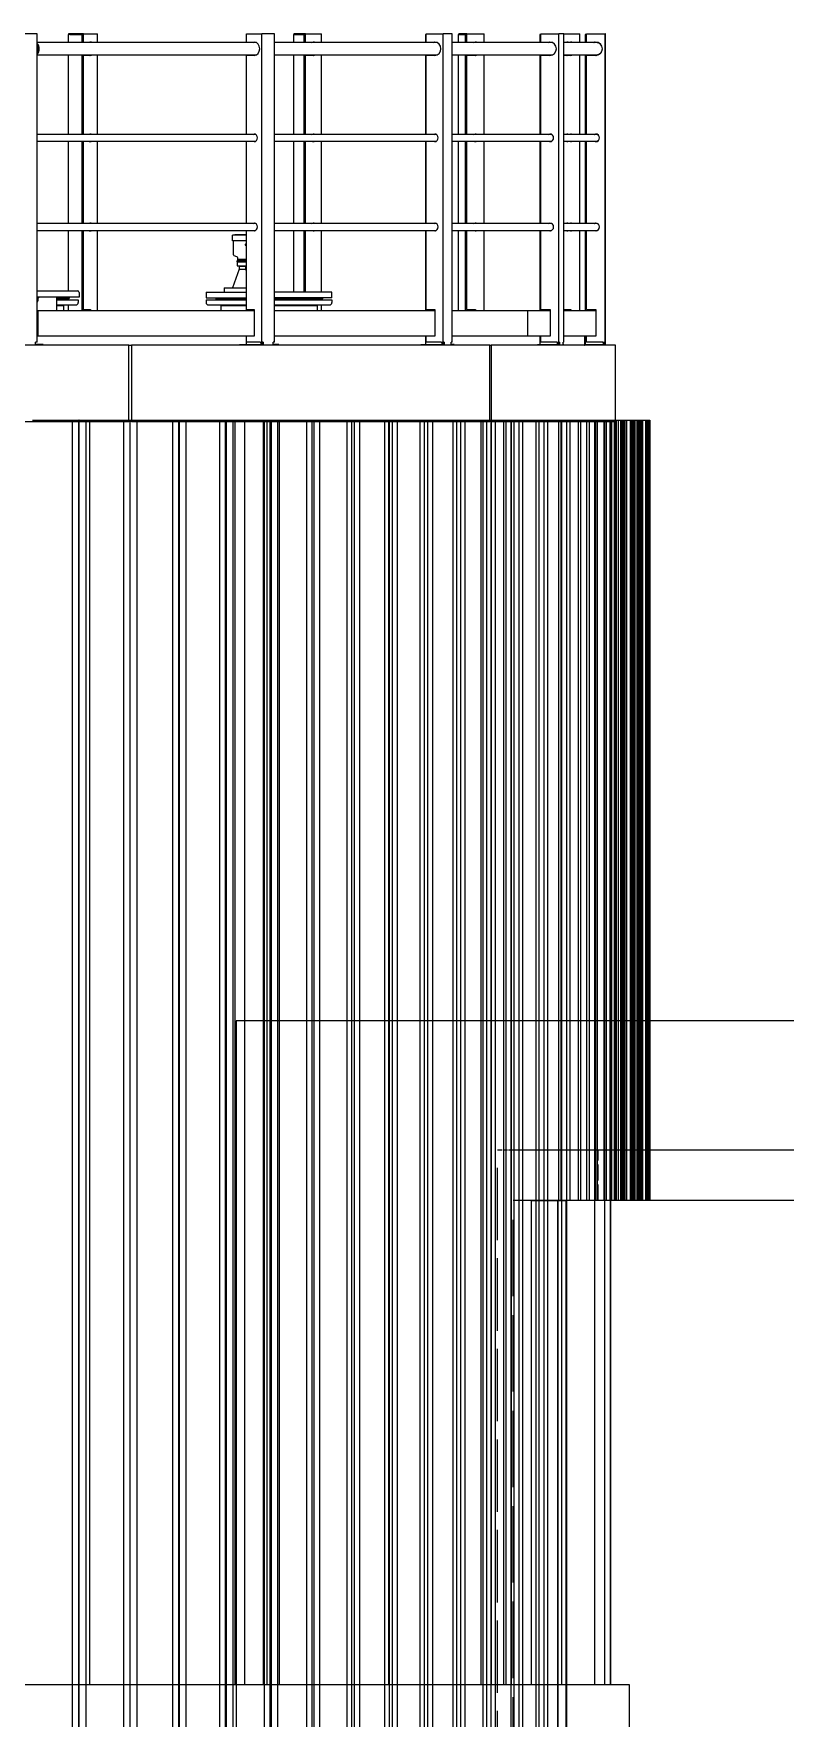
# Model space of a CAD drawing. Header units: millimetres. Extents: x 0 to 100323, y 0 to 59400.
# Drawn here: x 21117 to 24069, y 45707 to 52324 of the extents above; entities that cross this region are included whole.
import ezdxf

# ---------------------------------------------------------------- set-up
doc = ezdxf.new("R2010")
doc.units = ezdxf.units.MM
doc.header["$LTSCALE"] = 100
doc.linetypes.add('DASHED', pattern=[0.2067, 0.1654, -0.0413])
for name, color, linetype, lineweight in [('Detail Boundary', 7, 'Continuous', 18), ('Hidden', 7, 'DASHED', 25), ('Visible', 7, 'Continuous', 25)]:
    doc.layers.add(name, color=color, linetype=linetype, lineweight=lineweight)
doc.layers.add('P_Cable Ducts (CD)', color=30, linetype='Continuous', lineweight=18, true_color=0xff7f00)

# ---------------------------------------------------------------- blocks, each defined once
blk = doc.blocks.new('2dDetail0')
at = {"layer": 'Detail Boundary', "flags": 128}
blk.add_lwpolyline([(219.127, 421.598), (309.619, 421.598), (309.619, 484.469), (219.127, 484.469), (219.127, 421.598)], dxfattribs=at)

msp = doc.modelspace()

# ---------------------------------------------------------------- linework, layer by layer
at = {"layer": 'Hidden', "ltscale": 17.201527}
msp.add_line((22938.8, 44740.5), (22938.8, 47940.5), dxfattribs=at)
at = {"layer": 'Hidden', "ltscale": 1.045768}
msp.add_line((22938.8, 47940.5), (22993.8, 47940.5), dxfattribs=at)
at = {"layer": 'Hidden', "ltscale": 3.809293}
msp.add_line((23334.5, 47740.5), (23334.5, 47940.5), dxfattribs=at)
at = {"layer": 'Hidden', "ltscale": 18.142235}
msp.add_line((23000.9, 44740.5), (23000.9, 47740.5), dxfattribs=at)
at = {"layer": 'Hidden', "ltscale": 0.085425}
msp.add_line((23005.4, 47740.5), (23000.9, 47740.5), dxfattribs=at)
at = {"layer": 'P_Cable Ducts (CD)'}
for p, q in [((19922.2, 45840.5), (23455.6, 45840.5)), ((23455.6, 45840.5), (23455.6, 45640.5))]:
    msp.add_line(p, q, dxfattribs=at)
at = {"layer": 'Visible'}
for p, q in [((21130.8, 52323.5), (21068.4, 52323.5)), ((21130.8, 51112.5), (21130.8, 52323.5)), ((21991.5, 52288.7), (21130.8, 52288.7)), ((21130.9, 52280.7), (21130.8, 52280.9)), ((21253, 52320.5), (21253, 52288.7)), ((21259, 52320.5), (21253, 52320.5)), ((21313, 52323.5), (21253.5, 52323.5)), ((21253.5, 52323.5), (21253.5, 52320.5)), ((21259, 52320.5), (21300, 52320.5)), ((21300, 52320.5), (21305.9, 52320.5)), ((21309.7, 52320.5), (21305.9, 52320.5)), ((21305.9, 52320.5), (21305.9, 52288.7)), ((21311, 52320.5), (21309.7, 52320.5)), ((21311, 52290.5), (21311, 52320.5)), ((21311, 52290.5), (21313, 52290.5)), ((21313, 52323.5), (21367.7, 52323.5)), ((21313, 52290.5), (21313, 52323.5)), ((21313, 52290.5), (21340.3, 52290.5)), ((21330.9, 52288.7), (21333.3, 52290.5)), ((21367.7, 52288.7), (21367.7, 52323.5)), ((21952.9, 52320.5), (21951.4, 52320.5)), ((21951.4, 52320.5), (21951.4, 52288.7)), ((21952.9, 52323.5), (22013.9, 52323.5)), ((21952.9, 52290.5), (21952.9, 52323.5)), ((21952.9, 52290.5), (21983.4, 52290.5)), ((21979.3, 52288.7), (21982, 52290.5)), ((21983.6, 52290.5), (21981, 52288.7)), ((22063.3, 52323.5), (22013.9, 52323.5)), ((22013.9, 51112.5), (22013.9, 52323.5)), ((22063.3, 51112.5), (22063.3, 52323.5)), ((22701.3, 52288.7), (22063.3, 52288.7)), ((22137.5, 52320.5), (22137.5, 52288.7)), ((22142.1, 52320.5), (22137.5, 52320.5)), ((22185.2, 52323.5), (22139.2, 52323.5)), ((22139.2, 52323.5), (22139.2, 52320.5)), ((22142.1, 52320.5), (22173.8, 52320.5)), ((22173.8, 52320.5), (22178.4, 52320.5)), ((22182.7, 52320.5), (22178.4, 52320.5)), ((22178.4, 52320.5), (22178.4, 52288.7)), ((22183.7, 52320.5), (22182.7, 52320.5)), ((22183.7, 52290.5), (22183.7, 52320.5)), ((22183.7, 52290.5), (22185.2, 52290.5)), ((22185.2, 52323.5), (22248, 52323.5)), ((22185.2, 52290.5), (22185.2, 52323.5)), ((22185.2, 52290.5), (22216.6, 52290.5)), ((22207, 52288.7), (22209.8, 52290.5)), ((22248, 52288.7), (22248, 52323.5)), ((22658.7, 52320.5), (22656, 52320.5)), ((22656, 52320.5), (22656, 52288.7)), ((22658.7, 52323.5), (22726.2, 52323.5)), ((22658.7, 52290.5), (22658.7, 52323.5)), ((22658.7, 52290.5), (22692.4, 52290.5)), ((22686.8, 52288.7), (22689.8, 52290.5)), ((22690.9, 52290.5), (22688, 52288.7)), ((22688.4, 52288.7), (22688.4, 52288.9)), ((22760.7, 52323.5), (22726.2, 52323.5)), ((22726.2, 51112.5), (22726.2, 52323.5)), ((22760.7, 51112.5), (22760.7, 52323.5)), ((23154.2, 52288.7), (22760.7, 52288.7)), ((22784.4, 52320.5), (22784.4, 52288.7)), ((22787.4, 52320.5), (22784.4, 52320.5)), ((22818.2, 52323.5), (22787.3, 52323.5)), ((22787.3, 52323.5), (22787.3, 52320.5)), ((22787.4, 52320.5), (22808.7, 52320.5)), ((22808.7, 52320.5), (22811.8, 52320.5)), ((22816.5, 52320.5), (22811.8, 52320.5)), ((22811.8, 52320.5), (22811.8, 52288.7)), ((22817.2, 52320.5), (22816.5, 52320.5)), ((22817.2, 52290.5), (22817.2, 52320.5)), ((22817.2, 52290.5), (22818.2, 52290.5)), ((22818.2, 52323.5), (22886.8, 52323.5)), ((22818.2, 52290.5), (22818.2, 52323.5)), ((22818.2, 52290.5), (22852.5, 52290.5)), ((22843.1, 52288.7), (22846.1, 52290.5)), ((22854.1, 52288.7), (22854.1, 52290.4)), ((22886.8, 52288.7), (22886.8, 52323.5)), ((23109, 52320.5), (23105.2, 52320.5)), ((23105.2, 52320.5), (23105.2, 52288.7)), ((23109, 52323.5), (23180.5, 52323.5)), ((23109, 52290.5), (23109, 52323.5)), ((23109, 52290.5), (23144.8, 52290.5)), ((23137.8, 52288.7), (23140.9, 52290.5)), ((23141.6, 52290.5), (23138.4, 52288.7)), ((23153.7, 52288.7), (23153.9, 52288.8)), ((23199, 52323.5), (23180.5, 52323.5)), ((23180.5, 51112.5), (23180.5, 52323.5)), ((23199, 52323.5), (23262.2, 52323.5)), ((23199, 51112.5), (23199, 52323.5)), ((23199, 52290.5), (23226.2, 52290.5)), ((23326.8, 52288.7), (23199, 52288.7)), ((23262.2, 52288.7), (23262.2, 52323.5)), ((23288.3, 52320.5), (23283.4, 52320.5)), ((23283.4, 52320.5), (23283.4, 52288.7)), ((23288.3, 52323.5), (23361.2, 52323.5)), ((23288.3, 52290.5), (23288.3, 52323.5)), ((23288.3, 52290.5), (23324.8, 52290.5)), ((23316.7, 52288.7), (23319.9, 52290.5)), ((23320, 52290.5), (23316.8, 52288.7)), ((23321.6, 52290.5), (23318.4, 52288.7)), ((23318.4, 52288.7), (23321.6, 52290.5)), ((23326.9, 52288.7), (23326.8, 52288.7)), ((23327.6, 52288.7), (23326.9, 52288.7)), ((23363.2, 52323.5), (23361.2, 52323.5)), ((23361.2, 51112.5), (23361.2, 52323.5)), ((23363.2, 51112.5), (23363.2, 52323.5)), ((21130.9, 52248.3), (21130.8, 52248.2)), ((21130.8, 52240.4), (21991.5, 52240.4)), ((21253, 52240.4), (21253, 51928)), ((21305.9, 52240.4), (21305.9, 51928)), ((21313, 52238.5), (21311, 52238.5)), ((21311, 51929.5), (21311, 52238.5)), ((21313, 51929.5), (21313, 52238.5)), ((21340.3, 52238.5), (21313, 52238.5)), ((21367.7, 51928), (21367.7, 52240.4)), ((21951.4, 52240.4), (21951.4, 51928)), ((21952.9, 51929.5), (21952.9, 52238.5)), ((21983.4, 52238.5), (21952.9, 52238.5)), ((22063.3, 52240.4), (22701.3, 52240.4)), ((22137.5, 52240.4), (22137.5, 51928)), ((22178.4, 52240.4), (22178.4, 51928)), ((22185.2, 52238.5), (22183.7, 52238.5)), ((22183.7, 51929.5), (22183.7, 52238.5)), ((22185.2, 51929.5), (22185.2, 52238.5)), ((22216.6, 52238.5), (22185.2, 52238.5)), ((22248, 51928), (22248, 52240.4)), ((22656, 52240.4), (22656, 51928)), ((22658.7, 51929.5), (22658.7, 52238.5)), ((22692.4, 52238.5), (22658.7, 52238.5)), ((22760.7, 52240.4), (23154.2, 52240.4)), ((22784.4, 52240.4), (22784.4, 51928)), ((22811.8, 52240.4), (22811.8, 51928)), ((22818.2, 52238.5), (22817.2, 52238.5)), ((22817.2, 51929.5), (22817.2, 52238.5)), ((22818.2, 51929.5), (22818.2, 52238.5)), ((22852.5, 52238.5), (22818.2, 52238.5)), ((22851.1, 52238.6), (22851.1, 52240.4)), ((22854.1, 52238.7), (22854.1, 52240.4)), ((22886.8, 51928), (22886.8, 52240.4)), ((23105.2, 52240.4), (23105.2, 51928)), ((23109, 51929.5), (23109, 52238.5)), ((23144.8, 52238.5), (23109, 52238.5)), ((23199, 52240.4), (23326.8, 52240.4)), ((23226.2, 52238.5), (23199, 52238.5)), ((23262.2, 51928), (23262.2, 52240.4)), ((23283.4, 52240.4), (23283.4, 51928)), ((23288.3, 51929.5), (23288.3, 52238.5)), ((23324.8, 52238.5), (23288.3, 52238.5)), ((23326.8, 52240.4), (23326.9, 52240.4)), ((23326.9, 52240.4), (23327.6, 52240.4)), ((21989, 51928), (21130.8, 51928)), ((21130.8, 51901.1), (21989, 51901.1)), ((21253, 51901.1), (21253, 51578)), ((21305.9, 51901.1), (21305.9, 51578)), ((21311, 51929.5), (21313, 51929.5)), ((21313, 51899.5), (21311, 51899.5)), ((21311, 51579.5), (21311, 51899.5)), ((21313, 51929.5), (21340.3, 51929.5)), ((21313, 51579.5), (21313, 51899.5)), ((21340.3, 51899.5), (21313, 51899.5)), ((21333.5, 51928), (21335.5, 51929.5)), ((21367.7, 51578), (21367.7, 51901.1)), ((21951.4, 51901.1), (21951.4, 51578)), ((21952.9, 51929.5), (21983.4, 51929.5)), ((21952.9, 51579.5), (21952.9, 51899.5)), ((21983.4, 51899.5), (21952.9, 51899.5)), ((21982.2, 51928), (21984.4, 51929.5)), ((21985.7, 51929.3), (21983.9, 51928)), ((22698.6, 51928), (22063.3, 51928)), ((22063.3, 51901.1), (22698.6, 51901.1)), ((22137.5, 51901.1), (22137.5, 51578)), ((22178.4, 51901.1), (22178.4, 51578)), ((22183.7, 51929.5), (22185.2, 51929.5)), ((22185.2, 51899.5), (22183.7, 51899.5)), ((22183.7, 51579.5), (22183.7, 51899.5)), ((22185.2, 51929.5), (22216.6, 51929.5)), ((22185.2, 51579.5), (22185.2, 51899.5)), ((22216.6, 51899.5), (22185.2, 51899.5)), ((22210, 51928), (22212.3, 51929.5)), ((22248, 51578), (22248, 51901.1)), ((22656, 51901.1), (22656, 51578)), ((22658.7, 51929.5), (22692.4, 51929.5)), ((22658.7, 51579.5), (22658.7, 51899.5)), ((22692.4, 51899.5), (22658.7, 51899.5)), ((22690, 51928), (22692.5, 51929.5)), ((22693.6, 51929.5), (22691.2, 51928)), ((23151.3, 51928), (22760.7, 51928)), ((22760.7, 51901.1), (23151.3, 51901.1)), ((22784.4, 51901.1), (22784.4, 51578)), ((22811.8, 51901.1), (22811.8, 51578)), ((22817.2, 51929.5), (22818.2, 51929.5)), ((22818.2, 51899.5), (22817.2, 51899.5)), ((22817.2, 51579.5), (22817.2, 51899.5)), ((22818.2, 51929.5), (22852.5, 51929.5)), ((22818.2, 51579.5), (22818.2, 51899.5)), ((22852.5, 51899.5), (22818.2, 51899.5)), ((22846.4, 51928), (22848.9, 51929.5)), ((22851.1, 51899.6), (22851.1, 51901.1)), ((22854.1, 51928), (22854.1, 51929.3)), ((22854.1, 51899.8), (22854.1, 51901.1)), ((22886.8, 51578), (22886.8, 51901.1)), ((23105.2, 51901.1), (23105.2, 51578)), ((23109, 51929.5), (23144.8, 51929.5)), ((23109, 51579.5), (23109, 51899.5)), ((23144.8, 51899.5), (23109, 51899.5)), ((23141.2, 51928), (23143.8, 51929.5)), ((23144.4, 51929.5), (23141.8, 51928)), ((23199, 51929.5), (23226.2, 51929.5)), ((23326.8, 51928), (23199, 51928)), ((23199, 51901.1), (23326.8, 51901.1)), ((23226.2, 51899.5), (23199, 51899.5)), ((23262.2, 51578), (23262.2, 51901.1)), ((23283.4, 51901.1), (23283.4, 51578)), ((23288.3, 51929.5), (23324.8, 51929.5)), ((23288.3, 51579.5), (23288.3, 51899.5)), ((23324.8, 51899.5), (23288.3, 51899.5)), ((23320.2, 51928), (23322.8, 51929.5)), ((23322.9, 51929.5), (23320.2, 51928)), ((23321.8, 51928), (23324.5, 51929.5)), ((23324.6, 51929.5), (23321.9, 51928)), ((23326.9, 51928), (23326.8, 51928)), ((23326.8, 51901.1), (23326.9, 51901.1)), ((23327.6, 51928), (23326.9, 51928)), ((23326.9, 51901.1), (23327.6, 51901.1)), ((21989, 51578), (21130.8, 51578)), ((21130.8, 51551.1), (21989, 51551.1)), ((21253, 51551.1), (21253, 51313.5)), ((21305.9, 51551.1), (21305.9, 51235.5)), ((21311, 51579.5), (21313, 51579.5)), ((21313, 51549.5), (21311, 51549.5)), ((21311, 51240.5), (21311, 51549.5)), ((21313, 51579.5), (21340.3, 51579.5)), ((21340.3, 51549.5), (21313, 51549.5)), ((21313, 51240.5), (21313, 51549.5)), ((21333.5, 51578), (21335.5, 51579.5)), ((21367.7, 51235.5), (21367.7, 51551.1)), ((21951.4, 51551.1), (21951.4, 51235.5)), ((21952.9, 51579.5), (21983.4, 51579.5)), ((21983.4, 51549.5), (21952.9, 51549.5)), ((21952.9, 51240.5), (21952.9, 51549.5)), ((21982.2, 51578), (21984.4, 51579.5)), ((21985.7, 51579.3), (21983.9, 51578)), ((22698.6, 51578), (22063.3, 51578)), ((22063.3, 51551.1), (22698.6, 51551.1)), ((22137.5, 51551.1), (22137.5, 51308.5)), ((22178.4, 51551.1), (22178.4, 51308.5)), ((22183.7, 51579.5), (22185.2, 51579.5)), ((22185.2, 51549.5), (22183.7, 51549.5)), ((22183.7, 51308.5), (22183.7, 51549.5)), ((22185.2, 51579.5), (22216.6, 51579.5)), ((22216.6, 51549.5), (22185.2, 51549.5)), ((22185.2, 51308.5), (22185.2, 51549.5)), ((22210, 51578), (22212.3, 51579.5)), ((22248, 51308.5), (22248, 51551.1)), ((22656, 51551.1), (22656, 51235.5)), ((22658.7, 51579.5), (22692.4, 51579.5)), ((22692.4, 51549.5), (22658.7, 51549.5)), ((22658.7, 51240.5), (22658.7, 51549.5)), ((22690, 51578), (22692.5, 51579.5)), ((22693.6, 51579.5), (22691.2, 51578)), ((23151.3, 51578), (22760.7, 51578)), ((22760.7, 51551.1), (23151.3, 51551.1)), ((22784.4, 51551.1), (22784.4, 51235.5)), ((22811.8, 51551.1), (22811.8, 51235.5)), ((22817.2, 51579.5), (22818.2, 51579.5)), ((22818.2, 51549.5), (22817.2, 51549.5)), ((22817.2, 51240.5), (22817.2, 51549.5)), ((22818.2, 51579.5), (22852.5, 51579.5)), ((22852.5, 51549.5), (22818.2, 51549.5)), ((22818.2, 51240.5), (22818.2, 51549.5)), ((22846.4, 51578), (22848.9, 51579.5)), ((22851.1, 51549.6), (22851.1, 51551.1)), ((22854.1, 51578), (22854.1, 51579.3)), ((22854.1, 51549.8), (22854.1, 51551.1)), ((22886.8, 51235.5), (22886.8, 51551.1)), ((23105.2, 51551.1), (23105.2, 51235.5)), ((23109, 51579.5), (23144.8, 51579.5)), ((23144.8, 51549.5), (23109, 51549.5)), ((23109, 51240.5), (23109, 51549.5)), ((23141.2, 51578), (23143.8, 51579.5)), ((23144.4, 51579.5), (23141.8, 51578)), ((23199, 51579.5), (23226.2, 51579.5)), ((23326.8, 51578), (23199, 51578)), ((23199, 51551.1), (23326.8, 51551.1)), ((23226.2, 51549.5), (23199, 51549.5)), ((23262.2, 51235.5), (23262.2, 51551.1)), ((23283.4, 51551.1), (23283.4, 51235.5)), ((23288.3, 51579.5), (23324.8, 51579.5)), ((23324.8, 51549.5), (23288.3, 51549.5)), ((23288.3, 51240.5), (23288.3, 51549.5)), ((23320.2, 51578), (23322.8, 51579.5)), ((23322.9, 51579.5), (23320.2, 51578)), ((23321.8, 51578), (23324.5, 51579.5)), ((23324.6, 51579.5), (23321.9, 51578)), ((21951.4, 51531.9), (21898.5, 51531.9)), ((21898.5, 51510), (21898.5, 51531.9)), ((21951.4, 51510), (21898.5, 51510)), ((21902, 51454.8), (21901.5, 51510)), ((21951.4, 51533.4), (21907, 51533.4)), ((21915.4, 51447.8), (21905.3, 51450.5)), ((21916, 51427), (21951.4, 51427)), ((21916, 51427), (21916, 51411.5)), ((21916, 51411.5), (21951.4, 51411.5)), ((21924.7, 51410), (21916, 51411.5)), ((21918.7, 51436.8), (21916.8, 51431.6)), ((21951.4, 51431.6), (21916.8, 51431.6)), ((21916.8, 51427.5), (21916.8, 51431.6)), ((21951.4, 51427.5), (21916.8, 51427.5)), ((21918.7, 51436.8), (21918.7, 51443.4)), ((21951.4, 51436.8), (21918.7, 51436.8)), ((21919, 51427.5), (21919, 51427)), ((21924.7, 51410), (21949.2, 51410)), ((21924.7, 51410), (21924.7, 51398.2)), ((21949.2, 51410), (21951.4, 51410.4)), ((21949.2, 51410), (21949.2, 51398.2)), ((21924.7, 51398.2), (21898.3, 51325)), ((21924.7, 51398.2), (21949.2, 51398.2)), ((21949.2, 51398.2), (21951.4, 51392.2)), ((21130.8, 51313.5), (21290.8, 51313.5)), ((21295.9, 51288.5), (21130.8, 51288.5)), ((21135.8, 51288.5), (21135.8, 51285.5)), ((21206.5, 51288.5), (21206.5, 51235.5)), ((21206.5, 51286.5), (21256.2, 51286.5)), ((21206.5, 51283.5), (21256.2, 51283.5)), ((21206.5, 51278.5), (21292.7, 51278.5)), ((21253, 51288.5), (21253, 51286.5)), ((21253, 51283.5), (21253, 51278.5)), ((21256.2, 51286.5), (21256.2, 51283.5)), ((21292.7, 51278.5), (21292.7, 51267.5)), ((21295.4, 51307.5), (21295.9, 51307.5)), ((21295.9, 51307.5), (21295.9, 51288.5)), ((21794.5, 51308.5), (21951.4, 51308.5)), ((21794.5, 51308.5), (21794.5, 51286.5)), ((21794.5, 51286.5), (21951.4, 51286.5)), ((21794.5, 51278.5), (21951.4, 51278.5)), ((21794.5, 51278.5), (21794.5, 51267.5)), ((21831, 51286.5), (21831, 51283.5)), ((21831, 51283.5), (21951.4, 51283.5)), ((21865.8, 51325), (21865.5, 51308.5)), ((21865.8, 51325), (21951.4, 51325)), ((22288.9, 51308.5), (22063.3, 51308.5)), ((22288.9, 51286.5), (22063.3, 51286.5)), ((22063.3, 51283.5), (22252.4, 51283.5)), ((22063.3, 51278.5), (22288.9, 51278.5)), ((22248, 51278.5), (22248, 51283.5)), ((22252.4, 51286.5), (22252.4, 51283.5)), ((22288.9, 51286.5), (22288.9, 51308.5)), ((22288.9, 51278.5), (22288.9, 51267.5)), ((21132.2, 51235.5), (21130.8, 51235.5)), ((21132.2, 51235.5), (21133.1, 51235.5)), ((21132.2, 51135.5), (21132.2, 51235.5)), ((21133.1, 51235.5), (21133.1, 51135.5)), ((21983.8, 51235.5), (21133.1, 51235.5)), ((21206.5, 51258.5), (21283.7, 51258.5)), ((21234.4, 51256.5), (21206.5, 51256.5)), ((21206.5, 51256.5), (21234.4, 51256.5)), ((21234.4, 51258.5), (21234.4, 51256.5)), ((21234.4, 51256.5), (21234.4, 51235.5)), ((21253, 51258.5), (21253, 51235.5)), ((21311, 51240.5), (21313, 51240.5)), ((21313, 51240.5), (21340.7, 51240.5)), ((21328.4, 51235.5), (21328.4, 51240.5)), ((21338.7, 51235.5), (21338.7, 51240.5)), ((21340.7, 51240.5), (21340.7, 51235.5)), ((21803.5, 51258.5), (21951.4, 51258.5)), ((21852.8, 51258.5), (21852.8, 51256.5)), ((21951.4, 51256.5), (21852.8, 51256.5)), ((21852.8, 51256.5), (21852.8, 51235.5)), ((21852.8, 51256.5), (21951.4, 51256.5)), ((21952.9, 51240.5), (21983.8, 51240.5)), ((21976.5, 51235.5), (21976.5, 51240.5)), ((21978.2, 51240.5), (21978.2, 51235.5)), ((21983.8, 51240.5), (21983.8, 51135.5)), ((22063.3, 51258.5), (22279.9, 51258.5)), ((22230.6, 51256.5), (22063.3, 51256.5)), ((22063.3, 51256.5), (22230.6, 51256.5)), ((22692.9, 51235.5), (22063.3, 51235.5)), ((22230.6, 51258.5), (22230.6, 51256.5)), ((22230.6, 51256.5), (22230.6, 51235.5)), ((22248, 51235.5), (22248, 51258.5)), ((22658.7, 51240.5), (22692.9, 51240.5)), ((22683.7, 51235.5), (22683.7, 51240.5)), ((22684.9, 51240.5), (22684.9, 51235.5)), ((22688.4, 51235.5), (22688.4, 51240.5)), ((22692.9, 51240.5), (22692.9, 51135.5)), ((23056.9, 51235.5), (22760.7, 51235.5)), ((22817.2, 51240.5), (22818.2, 51240.5)), ((22818.2, 51240.5), (22853, 51240.5)), ((22840, 51235.5), (22840, 51240.5)), ((22852, 51235.5), (22852, 51240.5)), ((22853, 51240.5), (22853, 51235.5)), ((23056.9, 51235.5), (23057.2, 51235.5)), ((23056.9, 51235.5), (23056.9, 51135.5)), ((23057.2, 51235.5), (23057.2, 51135.5)), ((23145.3, 51235.5), (23057.2, 51235.5)), ((23109, 51240.5), (23145.3, 51240.5)), ((23134.5, 51235.5), (23134.5, 51240.5)), ((23135.2, 51240.5), (23135.2, 51235.5)), ((23145.3, 51240.5), (23145.3, 51135.5)), ((23199, 51240.5), (23226.7, 51240.5)), ((23325.3, 51235.5), (23199, 51235.5)), ((23212, 51235.5), (23212, 51240.5)), ((23212.5, 51240.5), (23212.5, 51235.5)), ((23226.2, 51235.5), (23226.2, 51240.5)), ((23226.7, 51240.5), (23226.7, 51235.5)), ((23288.3, 51240.5), (23325.3, 51240.5)), ((23313.4, 51235.5), (23313.4, 51240.5)), ((23313.4, 51240.5), (23313.4, 51235.5)), ((23315, 51235.5), (23315, 51240.5)), ((23315.1, 51240.5), (23315.1, 51235.5)), ((23325.3, 51240.5), (23325.3, 51135.5)), ((21490.7, 51100.5), (19922.2, 51100.5)), ((21130.8, 51112.5), (21124.6, 51112.5)), ((21124.6, 51100.5), (21124.6, 51112.5)), ((21124.6, 51103.5), (21125.7, 51103.5)), ((21154.2, 51103.5), (21125.7, 51103.5)), ((21132.2, 51135.5), (21130.8, 51135.5)), ((21133.1, 51135.5), (21132.2, 51135.5)), ((21982.9, 51135.5), (21133.1, 51135.5)), ((21154.2, 51103.5), (21154.2, 51100.5)), ((21490.7, 50800.5), (21490.7, 51100.5)), ((21490.7, 51100.5), (21501, 51100.5)), ((21501, 51100.5), (21501, 50800.5)), ((22908.4, 51100.5), (21501, 51100.5)), ((21925.7, 51103.5), (21984.2, 51103.5)), ((21925.7, 51100.5), (21925.7, 51103.5)), ((21951.4, 51135.5), (21951.4, 51103.5)), ((21952.9, 51112.5), (21952.9, 51135.5)), ((22006.4, 51112.5), (21952.9, 51112.5)), ((21983.8, 51135.5), (21982.9, 51135.5)), ((21984.2, 51103.5), (22006.7, 51103.5)), ((21984.2, 51103.5), (21984.2, 51100.5)), ((22006.4, 51112.5), (22013.9, 51112.5)), ((22006.7, 51103.5), (22010, 51103.5)), ((22010, 51112.5), (22010, 51109.5)), ((22010, 51109.5), (22010, 51103.5)), ((22011.6, 51109.5), (22011.6, 51112.5)), ((22011.6, 51109.5), (22011.6, 51100.5)), ((22018.9, 51112.5), (22013.9, 51112.5)), ((22016.4, 51112.5), (22016.4, 51100.5)), ((22018.9, 51112.5), (22018.9, 51100.5)), ((22063.3, 51112.5), (22058.3, 51112.5)), ((22058.3, 51100.5), (22058.3, 51112.5)), ((22079.6, 51103.5), (22058.3, 51103.5)), ((22691.9, 51135.5), (22063.3, 51135.5)), ((22079.6, 51103.5), (22079.6, 51100.5)), ((22638, 51103.5), (22702.7, 51103.5)), ((22638, 51100.5), (22638, 51103.5)), ((22656, 51135.5), (22656, 51103.5)), ((22658.7, 51112.5), (22658.7, 51135.5)), ((22717.8, 51112.5), (22658.7, 51112.5)), ((22692.9, 51135.5), (22691.9, 51135.5)), ((22702.7, 51103.5), (22718.4, 51103.5)), ((22702.7, 51103.5), (22702.7, 51100.5)), ((22717.8, 51112.5), (22726.2, 51112.5)), ((22718.4, 51103.5), (22720.7, 51103.5)), ((22720.7, 51112.5), (22720.7, 51109.5)), ((22720.7, 51109.5), (22720.7, 51103.5)), ((22721.8, 51109.5), (22721.8, 51112.5)), ((22721.8, 51109.5), (22721.8, 51100.5)), ((22729.6, 51112.5), (22726.2, 51112.5)), ((22726.8, 51112.5), (22726.8, 51100.5)), ((22729.6, 51112.5), (22729.6, 51100.5)), ((22760.7, 51112.5), (22757.2, 51112.5)), ((22757.2, 51100.5), (22757.2, 51112.5)), ((22769.4, 51103.5), (22757.2, 51103.5)), ((23056.9, 51135.5), (22760.7, 51135.5)), ((22769.4, 51103.5), (22769.4, 51100.5)), ((22908.4, 50800.5), (22908.4, 51100.5)), ((22908.4, 51100.5), (22913.9, 51100.5)), ((22913.9, 51100.5), (22913.9, 50800.5)), ((23402.6, 51100.5), (22913.9, 51100.5)), ((23057.2, 51135.5), (23056.9, 51135.5)), ((23144.2, 51135.5), (23057.2, 51135.5)), ((23095.5, 51103.5), (23164, 51103.5)), ((23095.5, 51100.5), (23095.5, 51103.5)), ((23103.6, 51103.5), (23104.1, 51103.5)), ((23104.1, 51103.5), (23105.2, 51103.5)), ((23105.2, 51135.5), (23105.2, 51103.5)), ((23109, 51112.5), (23109, 51135.5)), ((23171.7, 51112.5), (23109, 51112.5)), ((23145.3, 51135.5), (23144.2, 51135.5)), ((23164, 51103.5), (23172.4, 51103.5)), ((23164, 51103.5), (23164, 51100.5)), ((23171.7, 51112.5), (23180.5, 51112.5)), ((23172.4, 51103.5), (23173.7, 51103.5)), ((23173.7, 51112.5), (23173.7, 51109.5)), ((23173.7, 51109.5), (23173.7, 51103.5)), ((23174.3, 51109.5), (23174.3, 51112.5)), ((23174.3, 51109.5), (23174.3, 51100.5)), ((23179.4, 51112.5), (23179.4, 51100.5)), ((23182.3, 51112.5), (23180.5, 51112.5)), ((23182.3, 51112.5), (23182.3, 51100.5)), ((23199, 51112.5), (23197.2, 51112.5)), ((23197.2, 51100.5), (23197.2, 51112.5)), ((23199.9, 51103.5), (23197.2, 51103.5)), ((23324.1, 51135.5), (23199, 51135.5)), ((23199.9, 51103.5), (23199.9, 51100.5)), ((23280, 51103.5), (23280.6, 51103.5)), ((23280.6, 51100.5), (23280, 51100.5)), ((23280.6, 51103.5), (23283.4, 51103.5)), ((23280.6, 51100.5), (23282.3, 51100.5)), ((23282.3, 51103.5), (23352.3, 51103.5)), ((23282.3, 51100.5), (23282.3, 51103.5)), ((23282.6, 51103.5), (23282.6, 51135.5)), ((23283.4, 51135.5), (23283.4, 51103.5)), ((23288.3, 51112.5), (23288.3, 51135.5)), ((23352.2, 51112.5), (23288.3, 51112.5)), ((23325.3, 51135.5), (23324.1, 51135.5)), ((23352.2, 51112.5), (23361.2, 51112.5)), ((23352.3, 51103.5), (23353.2, 51103.5)), ((23352.3, 51103.5), (23352.3, 51100.5)), ((23353.2, 51103.5), (23353.4, 51103.5)), ((23353.4, 51112.5), (23353.4, 51109.5)), ((23353.4, 51109.5), (23353.4, 51112.5)), ((23353.4, 51109.5), (23353.4, 51103.5)), ((23353.4, 51109.5), (23353.4, 51100.5)), ((23355, 51109.5), (23355, 51112.5)), ((23355, 51109.5), (23355, 51100.5)), ((23355.1, 51109.5), (23355.1, 51112.5)), ((23355.1, 51109.5), (23355.1, 51103.5)), ((23355.1, 51103.5), (23355.2, 51103.5)), ((23356.1, 51103.5), (23355.2, 51103.5)), ((23356.1, 51103.5), (23356.1, 51100.5)), ((23358.4, 51112.5), (23358.4, 51100.5)), ((23361.4, 51112.5), (23361.2, 51112.5)), ((23361.4, 51112.5), (23361.4, 51100.5)), ((23363.2, 51112.5), (23363, 51112.5)), ((23363, 51100.5), (23363, 51112.5)), ((23402.6, 50800.5), (23402.6, 51100.5)), ((19922.2, 50800.5), (21490.7, 50800.5)), ((21113, 50805.5), (21294.5, 50805.5)), ((21268.9, 50805.5), (21268.9, 44940.5)), ((21296.2, 50805.5), (21294.5, 50805.5)), ((21294.5, 44940.5), (21294.5, 50805.5)), ((21296.2, 44940.5), (21296.2, 50805.5)), ((21296.2, 50805.5), (21321.8, 50805.5)), ((21321.8, 50805.5), (21321.8, 44940.5)), ((21321.8, 50805.5), (21496.4, 50805.5)), ((21338.2, 45840.5), (21338.2, 50800.5)), ((21469.9, 50805.5), (21469.9, 44940.5)), ((21501, 50800.5), (21490.7, 50800.5)), ((21496.2, 44940.5), (21496.2, 50805.5)), ((21496.4, 44940.5), (21496.4, 50805.5)), ((21496.4, 50805.5), (21522.6, 50805.5)), ((21501, 50800.5), (22908.4, 50800.5)), ((21522.6, 50805.5), (21522.6, 44940.5)), ((21522.6, 50805.5), (21690, 50805.5)), ((21662.7, 50805.5), (21662.7, 44940.5)), ((21687.8, 44940.5), (21687.8, 50805.5)), ((21690, 44940.5), (21690, 50805.5)), ((21690, 50805.5), (21715.1, 50805.5)), ((21715.1, 50805.5), (21715.1, 44940.5)), ((21715.1, 50805.5), (21875.1, 50805.5)), ((21847.1, 50805.5), (21847.1, 44940.5)), ((21871.1, 44940.5), (21871.1, 50805.5)), ((21875.1, 44940.5), (21875.1, 50805.5)), ((21875.1, 50805.5), (21899.1, 50805.5)), ((21899.1, 50805.5), (21899.1, 44940.5)), ((21899.1, 50805.5), (22051.5, 50805.5)), ((21908.2, 45840.5), (21908.2, 50800.5)), ((21946.8, 45840.5), (21946.8, 50800.5)), ((22019.9, 45840.5), (22019.9, 50800.5)), ((22022.8, 50805.5), (22022.8, 44940.5)), ((22034.4, 45840.5), (22034.4, 50800.5)), ((22045.5, 44940.5), (22045.5, 50805.5)), ((22051.5, 44940.5), (22051.5, 50805.5)), ((22051.5, 50805.5), (22074.3, 50805.5)), ((22074.3, 50805.5), (22074.3, 44940.5)), ((22074.3, 50805.5), (22219, 50805.5)), ((22083.4, 45840.5), (22083.4, 50800.5)), ((22189.5, 50805.5), (22189.5, 44940.5)), ((22211.1, 44940.5), (22211.1, 50805.5)), ((22219, 44940.5), (22219, 50805.5)), ((22219, 50805.5), (22240.5, 50805.5)), ((22240.5, 50805.5), (22240.5, 44940.5)), ((22240.5, 50805.5), (22377.2, 50805.5)), ((22347.1, 50805.5), (22347.1, 44940.5)), ((22367.4, 44940.5), (22367.4, 50805.5)), ((22377.2, 44940.5), (22377.2, 50805.5)), ((22377.2, 50805.5), (22397.5, 50805.5)), ((22397.5, 50805.5), (22397.5, 44940.5)), ((22397.5, 50805.5), (22526.1, 50805.5)), ((22495.3, 50805.5), (22495.3, 44940.5)), ((22512.7, 45840.5), (22512.7, 50800.5)), ((22514.4, 44940.5), (22514.4, 50805.5)), ((22526.1, 44940.5), (22526.1, 50805.5)), ((22526.1, 50805.5), (22545.1, 50805.5)), ((22545.1, 50805.5), (22545.1, 44940.5)), ((22545.1, 50805.5), (22665.3, 50805.5)), ((22634, 50805.5), (22634, 44940.5)), ((22651.7, 44940.5), (22651.7, 50805.5)), ((22665.3, 44940.5), (22665.3, 50805.5)), ((22665.3, 50805.5), (22683.1, 50805.5)), ((22683.1, 50805.5), (22683.1, 44940.5)), ((22683.1, 50805.5), (22794.8, 50805.5)), ((22762.9, 50805.5), (22762.9, 44940.5)), ((22779.4, 44940.5), (22779.4, 50805.5)), ((22794.8, 44940.5), (22794.8, 50805.5)), ((22794.8, 50805.5), (22811.3, 50805.5)), ((22811.3, 50805.5), (22811.3, 44940.5)), ((22811.3, 50805.5), (22914.3, 50805.5)), ((22874.2, 45840.5), (22874.2, 50800.5)), ((22881.9, 50805.5), (22881.9, 44940.5)), ((22897.1, 44940.5), (22897.1, 50805.5)), ((22913.9, 50800.5), (22908.4, 50800.5)), ((22913.9, 50800.5), (23402.6, 50800.5)), ((22914.3, 44940.5), (22914.3, 50805.5)), ((22914.3, 50805.5), (22929.5, 50805.5)), ((22915, 45840.5), (22915, 50800.5)), ((22929.5, 50805.5), (22929.5, 44940.5)), ((22929.5, 50805.5), (23023.7, 50805.5)), ((22964.1, 45840.5), (22964.1, 50800.5)), ((22972.4, 45840.5), (22972.4, 50800.5)), ((22990.9, 50805.5), (22990.9, 44940.5)), ((22994.1, 45840.5), (22994.1, 50800.5)), ((23004.7, 44940.5), (23004.7, 50805.5)), ((23023.7, 44940.5), (23023.7, 50805.5)), ((23023.7, 50805.5), (23037.5, 50805.5)), ((23037.5, 50805.5), (23037.5, 44940.5)), ((23037.5, 50805.5), (23122.9, 50805.5)), ((23089.6, 50805.5), (23089.6, 44940.5)), ((23102.1, 44940.5), (23102.1, 50805.5)), ((23122.9, 44940.5), (23122.9, 50805.5)), ((23122.9, 50805.5), (23135.3, 50805.5)), ((23135.3, 50805.5), (23135.3, 44940.5)), ((23135.3, 50805.5), (23211.7, 50805.5)), ((23178.1, 50805.5), (23178.1, 47740.5)), ((23189.1, 47740.5), (23189.1, 50805.5)), ((23192.2, 45840.5), (23192.2, 50800.5)), ((23211.7, 50805.5), (23222.7, 50805.5)), ((23211.7, 44940.5), (23211.7, 50805.5)), ((23222.7, 50805.5), (23222.7, 47740.5)), ((23222.7, 50805.5), (23290, 50805.5)), ((23256, 50805.5), (23256, 47740.5)), ((23265.7, 47740.5), (23265.7, 50805.5)), ((23290, 50805.5), (23299.6, 50805.5)), ((23290, 47740.5), (23290, 50805.5)), ((23299.6, 50805.5), (23299.6, 47740.5)), ((23299.6, 50805.5), (23357.7, 50805.5)), ((23320.6, 45840.5), (23320.6, 50800.5)), ((23323.5, 50805.5), (23323.5, 47740.5)), ((23331.7, 47740.5), (23331.7, 50805.5)), ((23357.7, 50805.5), (23365.9, 50805.5)), ((23357.7, 47740.5), (23357.7, 50805.5)), ((23360.9, 45840.5), (23360.9, 50800.5)), ((23365.9, 50805.5), (23365.9, 47740.5)), ((23365.9, 50805.5), (23414.7, 50805.5)), ((23380.2, 50805.5), (23380.2, 47740.5)), ((23382.5, 45840.5), (23382.5, 50800.5)), ((23384.2, 45840.5), (23384.2, 50800.5)), ((23387, 47740.5), (23387, 50805.5)), ((23387.4, 47740.5), (23387.4, 50800.5)), ((23398.2, 47740.5), (23398.2, 50800.5)), ((23402.6, 47740.5), (23402.6, 50805.5)), ((23404.5, 50805.5), (23404.5, 47740.5)), ((23414.7, 50805.5), (23421.5, 50805.5)), ((23414.7, 47740.5), (23414.7, 50805.5)), ((23421.5, 50805.5), (23421.5, 47740.5)), ((23421.5, 50805.5), (23461, 50805.5)), ((23426.3, 50805.5), (23426.3, 47740.5)), ((23431.6, 47740.5), (23431.6, 50805.5)), ((23432.8, 50805.5), (23432.8, 47740.5)), ((23439.1, 47740.5), (23439.1, 50805.5)), ((23440.4, 47740.5), (23440.4, 50805.5)), ((23445.2, 50805.5), (23445.2, 47740.5)), ((23461, 50805.5), (23466.3, 50805.5)), ((23461, 47740.5), (23461, 50805.5)), ((23461.5, 50805.5), (23461.5, 47740.5)), ((23465.4, 47740.5), (23465.4, 50805.5)), ((23466.3, 50805.5), (23466.3, 47740.5)), ((23466.3, 50805.5), (23496.4, 50805.5)), ((23471.7, 47740.5), (23471.7, 50805.5)), ((23475.1, 50805.5), (23475.1, 47740.5)), ((23475.1, 50805.5), (23475.1, 47740.5)), ((23479.9, 47740.5), (23479.9, 50805.5)), ((23486, 50805.5), (23486, 47740.5)), ((23488.4, 47740.5), (23488.4, 50805.5)), ((23492.2, 47740.5), (23492.2, 50805.5)), ((23494.1, 50805.5), (23494.1, 47740.5)), ((23496.4, 50805.5), (23500.3, 50805.5)), ((23496.4, 47740.5), (23496.4, 50805.5)), ((23499.6, 50805.5), (23499.6, 47740.5)), ((23500.3, 50805.5), (23500.3, 47740.5)), ((23500.3, 50805.5), (23520.9, 50805.5)), ((23500.6, 47740.5), (23500.6, 50805.5)), ((23501.8, 47740.5), (23501.8, 50805.5)), ((23502.3, 50805.5), (23502.3, 47740.5)), ((23502.6, 47740.5), (23502.6, 50805.5)), ((23502.6, 47740.5), (23502.6, 50805.5)), ((23506.6, 50805.5), (23506.6, 47740.5)), ((23509.9, 47740.5), (23509.9, 50805.5)), ((23520.9, 50805.5), (23523.4, 50805.5)), ((23520.9, 47740.5), (23520.9, 50805.5)), ((23523.4, 50805.5), (23523.4, 47740.5)), ((23523.4, 50805.5), (23534.6, 50805.5)), ((23527.2, 50805.5), (23527.2, 47740.5)), ((23529.1, 47740.5), (23529.1, 50805.5)), ((23534.6, 47740.5), (23534.6, 50805.5)), ((23534.6, 50805.5), (23535.6, 50805.5)), ((23535.6, 50805.5), (23535.6, 47740.5)), ((23535.6, 50805.5), (23537.6, 50805.5)), ((23536.8, 50805.5), (23536.8, 47740.5)), ((23537.3, 47740.5), (23537.3, 50805.5)), ((23537.6, 47740.5), (23537.6, 50805.5)), ((22993.8, 47940.5), (29870.3, 47940.5)), ((29835.1, 47740.5), (23005.4, 47740.5)), ((23071.4, 47740.5), (23071.4, 45840.5)), ((23071.4, 47740.5), (23175.5, 47740.5)), ((23175.5, 44940.5), (23175.5, 47740.5)), ((23175.5, 47740.5), (23175.5, 44940.5)), ((23175.5, 47740.5), (23208.6, 47740.5)), ((23208.6, 44940.5), (23208.6, 47740.5))]:
    msp.add_line(p, q, dxfattribs=at)
for centre, radius, start, end in [((23327.6, 52264.5), 24.1, 52.60909, 90), ((23327.6, 52264.5), 24.1, 270, 307.39091), ((23327.6, 51914.5), 13.5, 62.44968, 90), ((23327.6, 51914.5), 13.4, 270, 297.55032), ((21937, 51335.7), 200, 98.62277, 101.09054), ((21937, 50933.6), 600, 88.65603, 91.34397), ((21906.5, 51454.8), 4.5, 180.5, 255), ((21914.2, 51443.4), 4.5, 0, 75), ((21243.2, 51275.5), 8, 22.02431, 90), ((21844, 51275.5), 8, 90, 157.97569), ((22239.4, 51275.5), 8, 22.02431, 90), ((21283.7, 51267.5), 9, 270, 0), ((21803.5, 51267.5), 9, 180, 270), ((22279.9, 51267.5), 9, 270, 0)]:
    msp.add_arc(centre, radius, start, end, dxfattribs=at)
for centre, major_axis, ratio, start_param, end_param in [((21121.8, 52264.5), (0, 24.2), 0.726833, 3.680484, 5.744294), ((21121.8, 52264.5), (0, -20.9), 0.726833, 0.634763, 2.50683), ((21116.3, 52264.5), (0, 24.2), 0.726152, 4.115628, 5.30915), ((21121.8, 52264.5), (0, -20.5), 0.726535, 0.660371, 2.481221), ((21338.4, 52264.5), (0, 26), 0.750213, 5.903675, 6.283185), ((21340.3, 52264.5), (0, 26), 0.750213, 5.903675, 6.283185), ((21983.4, 52264.5), (0, 26), 0.836587, 3.141593, 6.283185), ((22215, 52264.5), (0, 26), 0.859561, 5.903675, 6.283185), ((22216.6, 52264.5), (0, 26), 0.859561, 5.903675, 6.283185), ((22692.4, 52264.5), (0, 26), 0.923478, 3.141593, 6.283185), ((22851.5, 52264.5), (0, 26), 0.939249, 5.903675, 6.283185), ((22852.5, 52264.5), (0, 26), 0.939249, 5.903675, 6.283185), ((23144.8, 52264.5), (0, 26), 0.978504, 3.141593, 6.283185), ((23211.5, 52264.5), (0, 26), 0.986528, 5.903675, 6.283185), ((23212, 52264.5), (0, 26), 0.986528, 5.903675, 6.283185), ((23225.7, 52264.5), (0, 26), 0.986528, 5.903675, 6.283185), ((23226.2, 52264.5), (0, 26), 0.986528, 5.903675, 6.283185), ((23324.8, 52264.5), (0, 26), 0.999765, 3.141593, 6.283185), ((23326.8, 52264.5), (0, 24.1), 0.999901, 5.207569, 6.283185), ((23326.9, 52264.5), (0, 24.2), 0.999913, 5.290674, 6.285161), ((21338.5, 52264.5), (0, -26), 0.750213, 5.903675, 6.278622), ((21336.6, 52264.5), (0, -26), 0.750213, 0.050869, 0.37951), ((21338.4, 52264.5), (0, -26), 0.750213, 0, 0.37951), ((21340.3, 52264.5), (0, -26), 0.750213, 0, 0.37951), ((21987.8, 52264.5), (0, -26), 0.836587, 5.903675, 6.181583), ((21989.5, 52264.5), (0, -26), 0.836587, 5.903675, 6.143525), ((22215.7, 52264.5), (0, -26), 0.859561, 5.903675, 6.26759), ((22215, 52264.5), (0, -26), 0.859561, 0, 0.37951), ((22214.2, 52264.5), (0, -26), 0.859561, 0.034306, 0.37951), ((22216.6, 52264.5), (0, -26), 0.859561, 0, 0.37951), ((22696.2, 52264.5), (0, -26), 0.923478, 5.903675, 6.204697), ((22697.4, 52264.5), (0, -26), 0.923478, 5.903675, 6.18063), ((22852.7, 52264.5), (0, -26), 0.939249, 5.903675, 6.258777), ((22851.5, 52264.5), (0, -26), 0.939249, 0, 0.37951), ((22852.5, 52264.5), (0, -26), 0.939249, 0, 0.37951), ((23147.8, 52264.5), (0, -26), 0.978504, 5.903675, 6.224425), ((23148.4, 52264.5), (0, -26), 0.978504, 5.903675, 6.21224), ((23211.5, 52264.5), (0, -26), 0.986528, 0, 0.37951), ((23212, 52264.5), (0, -26), 0.986528, 0, 0.37951), ((23225.7, 52264.5), (0, -26), 0.986528, 0, 0.37951), ((23226.2, 52264.5), (0, -26), 0.986528, 0, 0.37951), ((23326.9, 52264.5), (0, -26), 0.999765, 5.903675, 6.242626), ((23326.9, 52264.5), (0, -26), 0.999765, 5.903675, 6.241374), ((23328.5, 52264.5), (0, -26), 0.999765, 5.903675, 6.210445), ((23328.6, 52264.5), (0, -26), 0.999765, 5.903675, 6.20919), ((23326.8, 52264.5), (0, -24.1), 0.999901, 0, 1.075616), ((23326.9, 52264.5), (0, -24.2), 0.999913, 6.28121, 7.275697), ((21121.8, 51914.5), (0, 13.4), 0.726833, 4.313373, 5.111405), ((21338.5, 51914.5), (0, -15), 0.750213, 5.824571, 6.275275), ((21336.6, 51914.5), (0, -15), 0.750213, 0.088249, 0.458615), ((21338.4, 51914.5), (0, 15), 0.750213, 5.824571, 6.283185), ((21338.4, 51914.5), (0, -15), 0.750213, 0, 0.458615), ((21340.3, 51914.5), (0, 15), 0.750213, 5.824571, 6.283185), ((21340.3, 51914.5), (0, -15), 0.750213, 0, 0.458615), ((21987.8, 51914.5), (0, -15), 0.836587, 5.824571, 6.106459), ((21983.4, 51914.5), (0, 15), 0.836587, 3.141593, 6.283185), ((21989.5, 51914.5), (0, -15), 0.836587, 5.824571, 6.039488), ((22215.7, 51914.5), (0, -15), 0.859561, 5.824571, 6.256151), ((22215, 51914.5), (0, 15), 0.859561, 5.824571, 6.283185), ((22215, 51914.5), (0, -15), 0.859561, 0, 0.458615), ((22214.2, 51914.5), (0, -15), 0.859561, 0.059488, 0.458615), ((22216.6, 51914.5), (0, 15), 0.859561, 5.824571, 6.283185), ((22216.6, 51914.5), (0, -15), 0.859561, 0, 0.458615), ((22696.2, 51914.5), (0, -15), 0.923478, 5.824571, 6.146856), ((22697.4, 51914.5), (0, -15), 0.923478, 5.824571, 6.104789), ((22692.4, 51914.5), (0, 15), 0.923478, 3.141593, 6.283185), ((22852.7, 51914.5), (0, -15), 0.939249, 5.824571, 6.240868), ((22851.5, 51914.5), (0, 15), 0.939249, 5.824571, 6.283185), ((22851.5, 51914.5), (0, -15), 0.939249, 0, 0.458615), ((22852.5, 51914.5), (0, 15), 0.939249, 5.824571, 6.283185), ((22852.5, 51914.5), (0, -15), 0.939249, 0, 0.458615), ((23147.8, 51914.5), (0, -15), 0.978504, 5.824571, 6.181215), ((23148.4, 51914.5), (0, -15), 0.978504, 5.824571, 6.160005), ((23144.8, 51914.5), (0, 15), 0.978504, 3.141593, 6.283185), ((23211.5, 51914.5), (0, 15), 0.986528, 5.824571, 6.283185), ((23211.5, 51914.5), (0, -15), 0.986528, 0, 0.458615), ((23212, 51914.5), (0, 15), 0.986528, 5.824571, 6.283185), ((23212, 51914.5), (0, -15), 0.986528, 0, 0.458615), ((23225.7, 51914.5), (0, 15), 0.986528, 5.824571, 6.283185), ((23225.7, 51914.5), (0, -15), 0.986528, 0, 0.458615), ((23226.2, 51914.5), (0, 15), 0.986528, 5.824571, 6.283185), ((23226.2, 51914.5), (0, -15), 0.986528, 0, 0.458615), ((23326.9, 51914.5), (0, -15), 0.999765, 5.824571, 6.212844), ((23326.9, 51914.5), (0, -15), 0.999765, 5.824571, 6.210669), ((23328.5, 51914.5), (0, -15), 0.999765, 5.824571, 6.156877), ((23328.6, 51914.5), (0, -15), 0.999765, 5.824571, 6.15469), ((23324.8, 51914.5), (0, 15), 0.999765, 3.141593, 6.283185), ((23326.8, 51914.5), (0, 13.4), 0.999901, 5.492287, 6.283185), ((23326.8, 51914.5), (0, -13.4), 0.999901, 0, 0.790898), ((23326.9, 51914.5), (0, 13.4), 0.999913, 5.545146, 6.286732), ((23326.9, 51914.5), (0, -13.4), 0.999913, 6.279638, 7.021224), ((21121.8, 51564.5), (0, 13.4), 0.726833, 4.313373, 5.111405), ((21338.5, 51564.5), (0, -15), 0.750213, 5.824571, 6.275275), ((21336.6, 51564.5), (0, -15), 0.750213, 0.088249, 0.458615), ((21338.4, 51564.5), (0, 15), 0.750213, 5.824571, 6.283185), ((21338.4, 51564.5), (0, -15), 0.750213, 0, 0.458615), ((21340.3, 51564.5), (0, 15), 0.750213, 5.824571, 6.283185), ((21340.3, 51564.5), (0, -15), 0.750213, 0, 0.458615), ((21987.8, 51564.5), (0, -15), 0.836587, 5.824571, 6.106459), ((21983.4, 51564.5), (0, 15), 0.836587, 3.141593, 6.283185), ((21989.5, 51564.5), (0, -15), 0.836587, 5.824571, 6.039488), ((22215.7, 51564.5), (0, -15), 0.859561, 5.824571, 6.256151), ((22215, 51564.5), (0, 15), 0.859561, 5.824571, 6.283185), ((22215, 51564.5), (0, -15), 0.859561, 0, 0.458615), ((22214.2, 51564.5), (0, -15), 0.859561, 0.059488, 0.458615), ((22216.6, 51564.5), (0, 15), 0.859561, 5.824571, 6.283185), ((22216.6, 51564.5), (0, -15), 0.859561, 0, 0.458615), ((22696.2, 51564.5), (0, -15), 0.923478, 5.824571, 6.146856), ((22697.4, 51564.5), (0, -15), 0.923478, 5.824571, 6.104789), ((22692.4, 51564.5), (0, 15), 0.923478, 3.141593, 6.283185), ((22852.7, 51564.5), (0, -15), 0.939249, 5.824571, 6.240868), ((22851.5, 51564.5), (0, 15), 0.939249, 5.824571, 6.283185), ((22851.5, 51564.5), (0, -15), 0.939249, 0, 0.458615), ((22852.5, 51564.5), (0, 15), 0.939249, 5.824571, 6.283185), ((22852.5, 51564.5), (0, -15), 0.939249, 0, 0.458615), ((23147.8, 51564.5), (0, -15), 0.978504, 5.824571, 6.181215), ((23148.4, 51564.5), (0, -15), 0.978504, 5.824571, 6.160005), ((23144.8, 51564.5), (0, 15), 0.978504, 3.141593, 6.283185), ((23211.5, 51564.5), (0, 15), 0.986528, 5.824571, 6.283185), ((23211.5, 51564.5), (0, -15), 0.986528, 0, 0.458615), ((23212, 51564.5), (0, 15), 0.986528, 5.824571, 6.283185), ((23212, 51564.5), (0, -15), 0.986528, 0, 0.458615), ((23225.7, 51564.5), (0, 15), 0.986528, 5.824571, 6.283185), ((23225.7, 51564.5), (0, -15), 0.986528, 0, 0.458615), ((23226.2, 51564.5), (0, 15), 0.986528, 5.824571, 6.283185), ((23226.2, 51564.5), (0, -15), 0.986528, 0, 0.458615), ((23326.9, 51564.5), (0, -15), 0.999765, 5.824571, 6.212844), ((23326.9, 51564.5), (0, -15), 0.999765, 5.824571, 6.210669), ((23328.5, 51564.5), (0, -15), 0.999765, 5.824571, 6.156877), ((23328.6, 51564.5), (0, -15), 0.999765, 5.824571, 6.15469), ((23324.8, 51564.5), (0, 15), 0.999765, 3.141593, 6.283185), ((23326.8, 51564.5), (0, 13.4), 0.999901, 5.492287, 6.283185), ((23326.8, 51564.5), (0, -13.4), 0.999901, 0, 0.790898), ((21119.4, 51285.5), (0, -25.5), 0.642788, 0.770339, 1.570796), ((21290.8, 51307.5), (0, 6), 0.766044, 4.712389, 6.283185)]:
    msp.add_ellipse(centre, major_axis=major_axis, ratio=ratio, start_param=start_param, end_param=end_param, dxfattribs=at)
msp.add_open_spline([(21951.4, 51490.4), (21951.3, 51490.5), (21951.3, 51490.7), (21950.6, 51491.5), (21950.1, 51492.4), (21949.5, 51494.1), (21949.4, 51494.8), (21949.5, 51496.1), (21949.7, 51496.8), (21950.2, 51498.2), (21950.7, 51499), (21951.3, 51499.7), (21951.4, 51499.8), (21951.4, 51499.9)], degree=3, knots=[0.652177, 0.652177, 0.652177, 0.652177, 0.707925, 0.707925, 1.061892, 1.061892, 1.286674, 1.286674, 1.498493, 1.498493, 1.789244, 1.789244, 1.817449, 1.817449, 1.817449, 1.817449], dxfattribs=at)

# ---------------------------------------------------------------- block references
at = {"layer": 'Detail Boundary', "xscale": 100, "yscale": 100, "zscale": 100}
msp.add_blockref('2dDetail0', (0, 0), dxfattribs=at)

doc.saveas('drawing.dxf')
